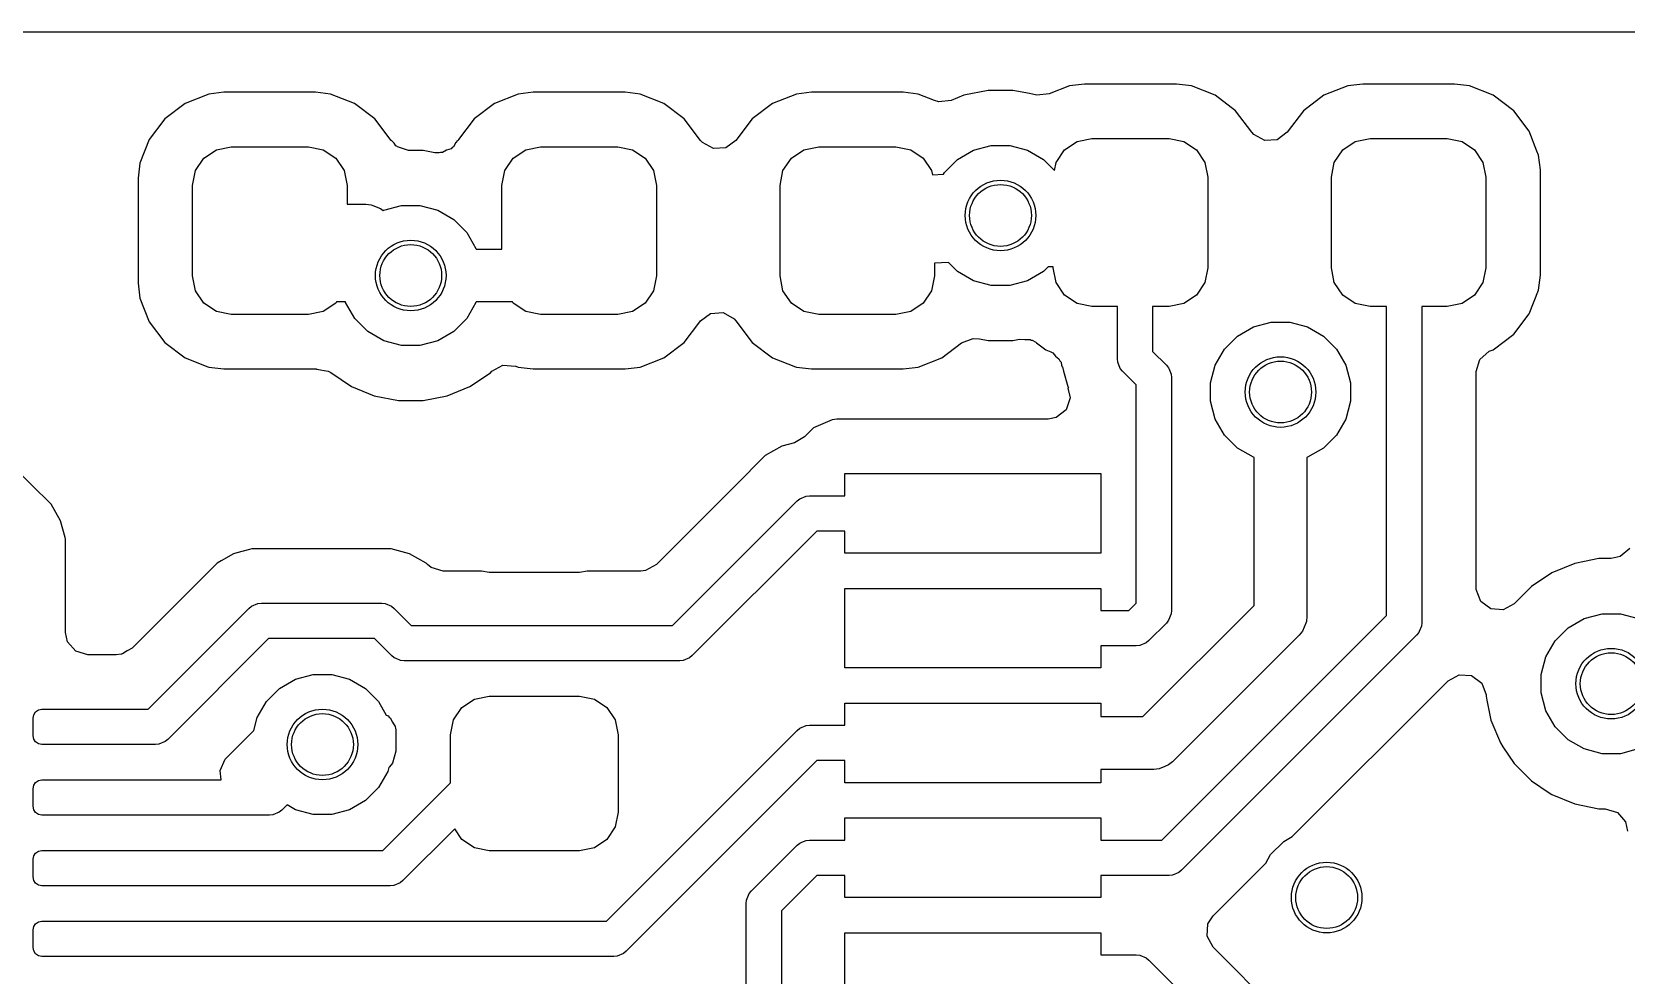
# Model space of a CAD drawing. Extents: x 5.6 to 7.02, y -4.13 to -3.58.
# Drawn here: x 6.2517 to 6.6072, y -3.7886 to -3.5784 of the extents above; entities that cross this region are included whole.
import ezdxf

# ---------------------------------------------------------------- set-up
doc = ezdxf.new("R2010")
doc.units = 0
doc.header["$MEASUREMENT"] = 0
doc.layers.add('BLACK', color=7, linetype='CONTINUOUS')

msp = doc.modelspace()

# ---------------------------------------------------------------- linework, layer by layer
at = {"layer": 'BLACK', "linetype": 'CONTINUOUS'}
for p, q in [((5.98747, -3.57837), (7.01195, -3.57837)), ((6.48648, -3.59002), (6.48314, -3.59042)), ((6.50695, -3.59002), (6.48648, -3.59002)), ((6.48648, -3.59002), (6.48648, -3.59002)), ((6.51029, -3.59042), (6.50695, -3.59002)), ((6.50695, -3.59002), (6.50695, -3.59002)), ((6.54848, -3.59002), (6.54515, -3.59042)), ((6.56896, -3.59002), (6.54848, -3.59002)), ((6.54848, -3.59002), (6.54848, -3.59002)), ((6.57229, -3.59042), (6.56896, -3.59002)), ((6.56896, -3.59002), (6.56896, -3.59002)), ((6.29121, -3.59223), (6.2859, -3.59432)), ((6.29455, -3.59183), (6.29121, -3.59223)), ((6.29121, -3.59223), (6.29121, -3.59223)), ((6.31502, -3.59183), (6.29455, -3.59183)), ((6.29455, -3.59183), (6.29455, -3.59183)), ((6.31836, -3.59223), (6.31502, -3.59183)), ((6.31502, -3.59183), (6.31502, -3.59183)), ((6.32366, -3.59432), (6.31836, -3.59223)), ((6.31836, -3.59223), (6.31836, -3.59223)), ((6.36021, -3.59223), (6.3549, -3.59432)), ((6.36354, -3.59183), (6.36021, -3.59223)), ((6.36021, -3.59223), (6.36021, -3.59223)), ((6.38402, -3.59183), (6.36354, -3.59183)), ((6.36354, -3.59183), (6.36354, -3.59183)), ((6.38735, -3.59223), (6.38402, -3.59183)), ((6.38402, -3.59183), (6.38402, -3.59183)), ((6.39266, -3.59432), (6.38735, -3.59223)), ((6.38735, -3.59223), (6.38735, -3.59223)), ((6.42221, -3.59223), (6.41691, -3.59432)), ((6.42555, -3.59183), (6.42221, -3.59223)), ((6.42221, -3.59223), (6.42221, -3.59223)), ((6.44602, -3.59183), (6.42555, -3.59183)), ((6.42555, -3.59183), (6.42555, -3.59183)), ((6.44936, -3.59223), (6.44602, -3.59183)), ((6.44602, -3.59183), (6.44602, -3.59183)), ((6.45302, -3.59368), (6.44936, -3.59223)), ((6.44936, -3.59223), (6.44936, -3.59223)), ((6.45396, -3.59394), (6.45302, -3.59368)), ((6.45674, -3.59364), (6.45396, -3.59394)), ((6.45958, -3.59247), (6.45674, -3.59364)), ((6.46497, -3.5914), (6.45958, -3.59247)), ((6.45958, -3.59247), (6.45958, -3.59247)), ((6.47046, -3.5914), (6.46497, -3.5914)), ((6.46497, -3.5914), (6.46497, -3.5914)), ((6.47415, -3.59213), (6.47046, -3.5914)), ((6.47046, -3.5914), (6.47046, -3.5914)), ((6.47582, -3.59246), (6.47415, -3.59213)), ((6.4786, -3.59221), (6.47582, -3.59246)), ((6.48314, -3.59042), (6.4786, -3.59221)), ((6.48314, -3.59042), (6.48314, -3.59042)), ((6.51559, -3.59251), (6.51029, -3.59042)), ((6.51029, -3.59042), (6.51029, -3.59042)), ((6.52014, -3.59596), (6.51559, -3.59251)), ((6.51559, -3.59251), (6.51559, -3.59251)), ((6.53984, -3.59251), (6.53529, -3.59596)), ((6.54515, -3.59042), (6.53984, -3.59251)), ((6.53984, -3.59251), (6.53984, -3.59251)), ((6.54515, -3.59042), (6.54515, -3.59042)), ((6.5776, -3.59251), (6.57229, -3.59042)), ((6.57229, -3.59042), (6.57229, -3.59042)), ((6.58215, -3.59596), (6.5776, -3.59251)), ((6.5776, -3.59251), (6.5776, -3.59251)), ((6.2859, -3.59432), (6.28136, -3.59777)), ((6.2859, -3.59432), (6.2859, -3.59432)), ((6.32367, -3.59432), (6.32366, -3.59432)), ((6.32821, -3.59777), (6.32367, -3.59432)), ((6.3549, -3.59432), (6.35035, -3.59777)), ((6.3549, -3.59432), (6.3549, -3.59432)), ((6.39721, -3.59777), (6.39266, -3.59432)), ((6.39266, -3.59432), (6.39266, -3.59432)), ((6.41691, -3.59432), (6.41236, -3.59777)), ((6.41691, -3.59432), (6.41691, -3.59432)), ((6.52376, -3.60074), (6.52014, -3.59596)), ((6.53529, -3.59596), (6.53167, -3.60074)), ((6.5856, -3.60051), (6.58215, -3.59596)), ((6.28136, -3.59777), (6.27791, -3.60232)), ((6.33186, -3.60259), (6.32821, -3.59777)), ((6.35035, -3.59777), (6.3469, -3.60232)), ((6.40083, -3.60255), (6.39721, -3.59777)), ((6.41236, -3.59777), (6.40874, -3.60255)), ((6.52419, -3.60123), (6.52376, -3.60074)), ((6.53167, -3.60074), (6.52942, -3.6024)), ((6.58734, -3.60494), (6.5856, -3.60051)), ((6.5856, -3.60051), (6.5856, -3.60051)), ((6.27791, -3.60232), (6.27581, -3.60763)), ((6.27791, -3.60232), (6.27791, -3.60232)), ((6.29288, -3.60463), (6.29617, -3.60398)), ((6.29617, -3.60398), (6.3134, -3.60398)), ((6.3134, -3.60398), (6.31669, -3.60463)), ((6.33191, -3.60256), (6.33186, -3.60259)), ((6.33251, -3.6032), (6.33191, -3.60256)), ((6.3329, -3.60374), (6.33251, -3.6032)), ((6.33309, -3.60382), (6.3329, -3.60374)), ((6.33326, -3.604), (6.33309, -3.60382)), ((6.3344, -3.60433), (6.33326, -3.604)), ((6.3355, -3.60476), (6.3344, -3.60433)), ((6.34523, -3.60442), (6.34423, -3.60477)), ((6.34545, -3.60413), (6.34523, -3.60442)), ((6.34577, -3.60396), (6.34545, -3.60413)), ((6.3463, -3.60305), (6.34577, -3.60396)), ((6.34666, -3.60257), (6.3463, -3.60305)), ((6.34674, -3.60262), (6.34666, -3.60257)), ((6.3469, -3.60232), (6.34674, -3.60262)), ((6.36187, -3.60463), (6.36517, -3.60398)), ((6.36517, -3.60398), (6.38239, -3.60398)), ((6.38239, -3.60398), (6.38569, -3.60463)), ((6.40125, -3.60304), (6.40083, -3.60255)), ((6.4037, -3.60439), (6.40125, -3.60304)), ((6.40649, -3.60421), (6.4037, -3.60439)), ((6.40874, -3.60255), (6.40649, -3.60421)), ((6.42388, -3.60463), (6.42718, -3.60398)), ((6.42718, -3.60398), (6.4444, -3.60398)), ((6.4444, -3.60398), (6.4477, -3.60463)), ((6.46169, -3.60474), (6.46566, -3.60368)), ((6.46566, -3.60368), (6.46977, -3.60368)), ((6.46977, -3.60368), (6.47374, -3.60474)), ((6.48201, -3.60469), (6.4848, -3.60282)), ((6.4848, -3.60282), (6.4881, -3.60217)), ((6.4881, -3.60217), (6.50532, -3.60217)), ((6.50532, -3.60217), (6.50862, -3.60282)), ((6.50862, -3.60282), (6.51141, -3.60469)), ((6.52663, -3.60258), (6.52419, -3.60123)), ((6.52942, -3.6024), (6.52663, -3.60258)), ((6.54402, -3.60469), (6.54681, -3.60282)), ((6.54681, -3.60282), (6.55011, -3.60217)), ((6.55011, -3.60217), (6.56733, -3.60217)), ((6.56733, -3.60217), (6.57063, -3.60282)), ((6.57063, -3.60282), (6.57342, -3.60469)), ((6.27581, -3.60763), (6.27541, -3.61096)), ((6.27581, -3.60763), (6.27581, -3.60763)), ((6.28821, -3.60929), (6.29008, -3.6065)), ((6.29008, -3.6065), (6.29288, -3.60463)), ((6.31669, -3.60463), (6.31949, -3.6065)), ((6.31949, -3.6065), (6.32135, -3.60929)), ((6.33573, -3.60478), (6.3355, -3.60476)), ((6.33897, -3.60478), (6.33573, -3.60478)), ((6.34162, -3.60531), (6.33897, -3.60478)), ((6.34189, -3.60534), (6.34162, -3.60531)), ((6.34259, -3.60535), (6.34189, -3.60534)), ((6.34284, -3.60526), (6.34259, -3.60535)), ((6.3433, -3.60526), (6.34284, -3.60526)), ((6.34423, -3.60477), (6.3433, -3.60526)), ((6.35721, -3.60929), (6.35908, -3.6065)), ((6.35908, -3.6065), (6.36187, -3.60463)), ((6.38569, -3.60463), (6.38848, -3.6065)), ((6.38848, -3.6065), (6.39035, -3.60929)), ((6.41922, -3.60929), (6.42109, -3.6065)), ((6.42109, -3.6065), (6.42388, -3.60463)), ((6.4477, -3.60463), (6.45049, -3.6065)), ((6.45049, -3.6065), (6.45236, -3.60929)), ((6.45522, -3.6097), (6.45813, -3.6068)), ((6.45813, -3.6068), (6.46169, -3.60474)), ((6.47374, -3.60474), (6.4773, -3.6068)), ((6.4773, -3.6068), (6.47979, -3.60928)), ((6.47979, -3.60928), (6.48014, -3.60748)), ((6.48014, -3.60748), (6.48201, -3.60469)), ((6.51141, -3.60469), (6.51328, -3.60748)), ((6.51328, -3.60748), (6.51394, -3.61078)), ((6.5415, -3.61078), (6.54215, -3.60748)), ((6.54215, -3.60748), (6.54402, -3.60469)), ((6.57342, -3.60469), (6.57529, -3.60748)), ((6.57529, -3.60748), (6.57594, -3.61078)), ((6.58769, -3.60582), (6.58734, -3.60494)), ((6.58809, -3.60915), (6.58769, -3.60582)), ((6.27541, -3.61096), (6.27541, -3.63439)), ((6.28756, -3.61259), (6.28821, -3.60929)), ((6.32135, -3.60929), (6.32201, -3.61259)), ((6.35656, -3.61259), (6.35721, -3.60929)), ((6.39035, -3.60929), (6.391, -3.61259)), ((6.41856, -3.61259), (6.41922, -3.60929)), ((6.45236, -3.60929), (6.45254, -3.61023)), ((6.45254, -3.61023), (6.45499, -3.6101)), ((6.45499, -3.6101), (6.45522, -3.6097)), ((6.51394, -3.61078), (6.51394, -3.63095)), ((6.5415, -3.63095), (6.5415, -3.61078)), ((6.57594, -3.61078), (6.57594, -3.63095)), ((6.58809, -3.63258), (6.58809, -3.60915)), ((6.28756, -3.63277), (6.28756, -3.61259)), ((6.32201, -3.61259), (6.32201, -3.61677)), ((6.35656, -3.62677), (6.35656, -3.61259)), ((6.391, -3.61259), (6.391, -3.63277)), ((6.41856, -3.63277), (6.41856, -3.61259)), ((6.32201, -3.61677), (6.32622, -3.61677)), ((6.32622, -3.61677), (6.32737, -3.61689)), ((6.32737, -3.61689), (6.3278, -3.61706)), ((6.3278, -3.61706), (6.3295, -3.61777)), ((6.3295, -3.61777), (6.33005, -3.61821)), ((6.33005, -3.61821), (6.33019, -3.61813)), ((6.33019, -3.61813), (6.33416, -3.61706)), ((6.33416, -3.61706), (6.33828, -3.61706)), ((6.33828, -3.61706), (6.34225, -3.61813)), ((6.34225, -3.61813), (6.34581, -3.62018)), ((6.34581, -3.62018), (6.34871, -3.62309)), ((6.34871, -3.62309), (6.35077, -3.62665)), ((6.35077, -3.62665), (6.3508, -3.62677)), ((6.3508, -3.62677), (6.35656, -3.62677)), ((6.28821, -3.63606), (6.28756, -3.63277)), ((6.391, -3.63277), (6.39035, -3.63606)), ((6.41922, -3.63606), (6.41856, -3.63277)), ((6.45301, -3.63277), (6.45236, -3.63606)), ((6.4561, -3.62976), (6.45301, -3.62992)), ((6.45301, -3.62992), (6.45301, -3.63277)), ((6.45813, -3.63178), (6.4561, -3.62976)), ((6.46169, -3.63384), (6.45813, -3.63178)), ((6.4773, -3.63178), (6.47374, -3.63384)), ((6.47838, -3.63071), (6.4773, -3.63178)), ((6.47949, -3.63071), (6.47838, -3.63071)), ((6.47949, -3.63095), (6.47949, -3.63071)), ((6.48014, -3.63425), (6.47949, -3.63095)), ((6.51394, -3.63095), (6.51328, -3.63425)), ((6.54215, -3.63425), (6.5415, -3.63095)), ((6.57594, -3.63095), (6.57529, -3.63425)), ((6.58769, -3.63592), (6.58809, -3.63258)), ((6.27541, -3.63439), (6.27581, -3.63773)), ((6.29008, -3.63886), (6.28821, -3.63606)), ((6.39035, -3.63606), (6.38848, -3.63886)), ((6.42109, -3.63886), (6.41922, -3.63606)), ((6.45236, -3.63606), (6.45049, -3.63886)), ((6.46566, -3.6349), (6.46169, -3.63384)), ((6.46977, -3.6349), (6.46566, -3.6349)), ((6.47374, -3.63384), (6.46977, -3.6349)), ((6.48201, -3.63704), (6.48014, -3.63425)), ((6.51328, -3.63425), (6.51141, -3.63704)), ((6.54402, -3.63704), (6.54215, -3.63425)), ((6.57529, -3.63425), (6.57342, -3.63704)), ((6.5856, -3.64122), (6.58769, -3.63592)), ((6.27581, -3.63773), (6.27581, -3.63773)), ((6.27581, -3.63773), (6.27791, -3.64304)), ((6.29288, -3.64072), (6.29008, -3.63886)), ((6.31949, -3.63886), (6.31669, -3.64072)), ((6.31967, -3.63858), (6.31949, -3.63886)), ((6.32164, -3.63858), (6.31967, -3.63858)), ((6.32167, -3.6387), (6.32164, -3.63858)), ((6.32373, -3.64226), (6.32167, -3.6387)), ((6.35077, -3.6387), (6.34871, -3.64226)), ((6.3508, -3.63858), (6.35077, -3.6387)), ((6.3589, -3.63858), (6.3508, -3.63858)), ((6.35908, -3.63886), (6.3589, -3.63858)), ((6.36187, -3.64072), (6.35908, -3.63886)), ((6.38848, -3.63886), (6.38569, -3.64072)), ((6.42388, -3.64072), (6.42109, -3.63886)), ((6.45049, -3.63886), (6.4477, -3.64072)), ((6.4848, -3.63891), (6.48201, -3.63704)), ((6.4881, -3.63957), (6.4848, -3.63891)), ((6.49378, -3.63957), (6.4881, -3.63957)), ((6.49378, -3.65124), (6.49378, -3.63957)), ((6.50532, -3.63957), (6.50165, -3.63957)), ((6.50165, -3.63957), (6.50165, -3.64961)), ((6.50862, -3.63891), (6.50532, -3.63957)), ((6.51141, -3.63704), (6.50862, -3.63891)), ((6.54681, -3.63891), (6.54402, -3.63704)), ((6.55011, -3.63957), (6.54681, -3.63891)), ((6.55378, -3.63957), (6.55011, -3.63957)), ((6.55378, -3.65124), (6.55378, -3.63957)), ((6.56733, -3.63957), (6.56165, -3.63957)), ((6.56165, -3.63957), (6.56165, -3.65124)), ((6.57063, -3.63891), (6.56733, -3.63957)), ((6.57342, -3.63704), (6.57063, -3.63891)), ((6.27791, -3.64304), (6.27791, -3.64304)), ((6.27791, -3.64304), (6.28136, -3.64758)), ((6.29617, -3.64138), (6.29288, -3.64072)), ((6.3134, -3.64138), (6.29617, -3.64138)), ((6.31669, -3.64072), (6.3134, -3.64138)), ((6.32663, -3.64517), (6.32373, -3.64226)), ((6.34871, -3.64226), (6.34581, -3.64517)), ((6.36517, -3.64138), (6.36187, -3.64072)), ((6.38239, -3.64138), (6.36517, -3.64138)), ((6.38569, -3.64072), (6.38239, -3.64138)), ((6.39721, -3.64758), (6.40066, -3.64304)), ((6.40066, -3.64304), (6.40083, -3.6428)), ((6.40066, -3.64304), (6.40066, -3.64304)), ((6.40083, -3.6428), (6.40308, -3.64114)), ((6.40308, -3.64114), (6.40587, -3.64096)), ((6.40587, -3.64096), (6.40831, -3.64232)), ((6.40831, -3.64232), (6.40874, -3.6428)), ((6.40874, -3.6428), (6.41236, -3.64758)), ((6.42718, -3.64138), (6.42388, -3.64072)), ((6.4444, -3.64138), (6.42718, -3.64138)), ((6.4477, -3.64072), (6.4444, -3.64138)), ((6.52413, -3.64411), (6.5281, -3.64305)), ((6.5281, -3.64305), (6.53221, -3.64305)), ((6.53221, -3.64305), (6.53618, -3.64411)), ((6.58215, -3.64577), (6.5856, -3.64122)), ((6.33019, -3.64723), (6.32663, -3.64517)), ((6.34581, -3.64517), (6.34225, -3.64723)), ((6.45905, -3.64771), (6.46166, -3.64672)), ((6.46166, -3.64672), (6.46301, -3.6468)), ((6.46301, -3.6468), (6.46497, -3.64718)), ((6.47046, -3.64718), (6.47199, -3.64688)), ((6.47199, -3.64688), (6.47314, -3.64698)), ((6.47314, -3.64698), (6.4743, -3.64697)), ((6.4743, -3.64697), (6.47459, -3.64711)), ((6.47459, -3.64711), (6.47477, -3.64713)), ((6.47477, -3.64713), (6.47559, -3.64755)), ((6.51766, -3.64907), (6.52057, -3.64617)), ((6.52057, -3.64617), (6.52413, -3.64411)), ((6.53618, -3.64411), (6.53974, -3.64617)), ((6.53974, -3.64617), (6.54265, -3.64907)), ((6.5776, -3.64922), (6.58215, -3.64577)), ((6.28136, -3.64758), (6.2859, -3.65103)), ((6.33416, -3.64829), (6.33019, -3.64723)), ((6.33828, -3.64829), (6.33416, -3.64829)), ((6.34225, -3.64723), (6.33828, -3.64829)), ((6.39266, -3.65103), (6.39721, -3.64758)), ((6.41236, -3.64758), (6.41691, -3.65103)), ((6.45467, -3.65103), (6.45905, -3.64771)), ((6.46497, -3.64718), (6.46497, -3.64718)), ((6.46497, -3.64718), (6.47046, -3.64718)), ((6.47046, -3.64718), (6.47046, -3.64718)), ((6.47046, -3.64718), (6.47046, -3.64718)), ((6.47046, -3.64718), (6.47046, -3.64718)), ((6.47559, -3.64755), (6.47578, -3.64766)), ((6.47578, -3.64766), (6.47783, -3.64922)), ((6.47783, -3.64922), (6.47898, -3.64967)), ((6.47898, -3.64967), (6.47937, -3.64992)), ((6.47937, -3.64992), (6.48, -3.65063)), ((6.48, -3.65063), (6.48076, -3.65122)), ((6.50165, -3.64961), (6.50471, -3.65267)), ((6.51561, -3.65263), (6.51766, -3.64907)), ((6.54265, -3.64907), (6.54471, -3.65263)), ((6.57459, -3.65141), (6.5767, -3.64958)), ((6.5767, -3.64958), (6.57694, -3.64948)), ((6.57694, -3.64948), (6.5776, -3.64922)), ((6.2859, -3.65103), (6.2859, -3.65103)), ((6.2859, -3.65103), (6.29101, -3.65304)), ((6.29101, -3.65304), (6.29121, -3.65312)), ((6.29121, -3.65312), (6.29455, -3.65352)), ((6.29455, -3.65352), (6.29455, -3.65352)), ((6.29455, -3.65352), (6.31502, -3.65352)), ((6.31502, -3.65352), (6.31502, -3.65352)), ((6.31502, -3.65352), (6.31506, -3.65352)), ((6.31506, -3.65352), (6.31507, -3.65352)), ((6.31507, -3.65352), (6.31517, -3.65351)), ((6.31517, -3.65351), (6.31517, -3.65354)), ((6.31517, -3.65354), (6.31781, -3.65398)), ((6.31781, -3.65398), (6.3184, -3.65432)), ((6.354, -3.65434), (6.35433, -3.65401)), ((6.35433, -3.65401), (6.35678, -3.65267)), ((6.35678, -3.65267), (6.35957, -3.65287)), ((6.35957, -3.65287), (6.35965, -3.65291)), ((6.35965, -3.65291), (6.36021, -3.65312)), ((6.36021, -3.65312), (6.36354, -3.65352)), ((6.36354, -3.65352), (6.36354, -3.65352)), ((6.36354, -3.65352), (6.38402, -3.65352)), ((6.38402, -3.65352), (6.38735, -3.65312)), ((6.38402, -3.65352), (6.38402, -3.65352)), ((6.38735, -3.65312), (6.39266, -3.65103)), ((6.41691, -3.65103), (6.41691, -3.65103)), ((6.41691, -3.65103), (6.42201, -3.65304)), ((6.42201, -3.65304), (6.42221, -3.65312)), ((6.42221, -3.65312), (6.42555, -3.65352)), ((6.42555, -3.65352), (6.42555, -3.65352)), ((6.42555, -3.65352), (6.44602, -3.65352)), ((6.44602, -3.65352), (6.44936, -3.65312)), ((6.44602, -3.65352), (6.44602, -3.65352)), ((6.44936, -3.65312), (6.45467, -3.65103)), ((6.48076, -3.65122), (6.48095, -3.6517)), ((6.48095, -3.6517), (6.48122, -3.65201)), ((6.48122, -3.65201), (6.48132, -3.65263)), ((6.48132, -3.65263), (6.48149, -3.65306)), ((6.48149, -3.65306), (6.48155, -3.65304)), ((6.48155, -3.65304), (6.48163, -3.65336)), ((6.48163, -3.65336), (6.48163, -3.65336)), ((6.48163, -3.65336), (6.4818, -3.65398)), ((6.4818, -3.65398), (6.48273, -3.65745)), ((6.49386, -3.65201), (6.49378, -3.65124)), ((6.49444, -3.65343), (6.49386, -3.65201)), ((6.49493, -3.65402), (6.49444, -3.65343)), ((6.49799, -3.65708), (6.49493, -3.65402)), ((6.50471, -3.65267), (6.5052, -3.65327)), ((6.5052, -3.65327), (6.50532, -3.65354)), ((6.50532, -3.65354), (6.50579, -3.65468)), ((6.51454, -3.65661), (6.51561, -3.65263)), ((6.54471, -3.65263), (6.54577, -3.65661)), ((6.55378, -3.70845), (6.55378, -3.65124)), ((6.56165, -3.65124), (6.56165, -3.71008)), ((6.5738, -3.65409), (6.57459, -3.65141)), ((6.5738, -3.70235), (6.5738, -3.65409)), ((6.3184, -3.65432), (6.32301, -3.6574)), ((6.32301, -3.6574), (6.32301, -3.6574)), ((6.32301, -3.6574), (6.32808, -3.6595)), ((6.34436, -3.6595), (6.34943, -3.6574)), ((6.34943, -3.6574), (6.354, -3.65434)), ((6.48273, -3.65745), (6.48285, -3.65775)), ((6.48285, -3.65775), (6.48275, -3.65779)), ((6.48275, -3.65779), (6.48328, -3.65998)), ((6.49799, -3.70573), (6.49799, -3.65708)), ((6.50579, -3.65468), (6.50587, -3.65545)), ((6.50587, -3.65545), (6.50587, -3.70736)), ((6.51454, -3.66072), (6.51454, -3.65661)), ((6.54577, -3.65661), (6.54577, -3.66072)), ((6.25302, -3.68067), (6.2317, -3.65935)), ((6.32808, -3.6595), (6.32808, -3.6595)), ((6.32808, -3.6595), (6.32808, -3.6595)), ((6.32808, -3.6595), (6.33347, -3.66057)), ((6.33347, -3.66057), (6.33347, -3.66057)), ((6.33347, -3.66057), (6.33897, -3.66057)), ((6.33897, -3.66057), (6.34436, -3.6595)), ((6.33897, -3.66057), (6.33897, -3.66057)), ((6.48328, -3.65998), (6.48237, -3.66262)), ((6.51561, -3.66469), (6.51454, -3.66072)), ((6.54577, -3.66072), (6.54471, -3.66469)), ((6.4302, -3.66482), (6.42605, -3.66666)), ((6.43122, -3.6647), (6.4302, -3.66482)), ((6.4302, -3.66482), (6.4302, -3.66482)), ((6.47833, -3.6647), (6.43122, -3.6647)), ((6.48017, -3.66435), (6.47833, -3.6647)), ((6.48237, -3.66262), (6.48017, -3.66435)), ((6.51766, -3.66825), (6.51561, -3.66469)), ((6.54471, -3.66469), (6.54265, -3.66825)), ((6.42605, -3.66666), (6.42403, -3.66867)), ((6.52057, -3.67116), (6.51766, -3.66825)), ((6.54265, -3.66825), (6.53974, -3.67116)), ((6.41895, -3.67072), (6.41528, -3.67284)), ((6.42181, -3.66996), (6.41895, -3.67072)), ((6.42403, -3.66867), (6.42181, -3.66996)), ((6.52413, -3.67321), (6.52057, -3.67116)), ((6.53974, -3.67116), (6.53618, -3.67321)), ((6.41528, -3.67284), (6.40854, -3.67958)), ((6.41528, -3.67284), (6.41528, -3.67284)), ((6.52425, -3.67324), (6.52413, -3.67321)), ((6.52425, -3.70622), (6.52425, -3.67324)), ((6.53618, -3.67321), (6.53606, -3.67324)), ((6.53606, -3.67324), (6.53606, -3.70866)), ((6.43303, -3.68177), (6.43303, -3.67685)), ((6.43303, -3.67685), (6.49012, -3.67685)), ((6.49012, -3.67685), (6.49012, -3.69457)), ((6.25467, -3.68232), (6.25302, -3.68067)), ((6.25602, -3.68367), (6.25467, -3.68232)), ((6.40854, -3.67958), (6.39101, -3.69711)), ((6.42237, -3.68292), (6.42297, -3.68244)), ((6.42297, -3.68244), (6.42439, -3.68185)), ((6.42439, -3.68185), (6.42516, -3.68177)), ((6.42516, -3.68177), (6.43303, -3.68177)), ((6.25814, -3.68734), (6.25602, -3.68367)), ((6.25602, -3.68367), (6.25602, -3.68367)), ((6.25602, -3.68367), (6.25602, -3.68367)), ((6.39459, -3.71071), (6.42237, -3.68292)), ((6.25915, -3.69112), (6.25814, -3.68734)), ((6.42679, -3.68965), (6.399, -3.71743)), ((6.43303, -3.68965), (6.42679, -3.68965)), ((6.43303, -3.69457), (6.43303, -3.68965)), ((6.25923, -3.69143), (6.25915, -3.69112)), ((6.25923, -3.71226), (6.25923, -3.69143)), ((6.29304, -3.69682), (6.27408, -3.71577)), ((6.29395, -3.69629), (6.29304, -3.69682)), ((6.29304, -3.69682), (6.29304, -3.69682)), ((6.29304, -3.69682), (6.29304, -3.69682)), ((6.29671, -3.6947), (6.29395, -3.69629)), ((6.29747, -3.69449), (6.29671, -3.6947)), ((6.30028, -3.69374), (6.29747, -3.69449)), ((6.29747, -3.69449), (6.29747, -3.69449)), ((6.3008, -3.6936), (6.30028, -3.69374)), ((6.33188, -3.6936), (6.3008, -3.6936)), ((6.33597, -3.6947), (6.33188, -3.6936)), ((6.33964, -3.69682), (6.33597, -3.6947)), ((6.33993, -3.69711), (6.33964, -3.69682)), ((6.33964, -3.69682), (6.33964, -3.69682)), ((6.49012, -3.69457), (6.43303, -3.69457)), ((6.59576, -3.69686), (6.59068, -3.69896)), ((6.59795, -3.69643), (6.59576, -3.69686)), ((6.59576, -3.69686), (6.59576, -3.69686)), ((6.59576, -3.69686), (6.59576, -3.69686)), ((6.60115, -3.69579), (6.59795, -3.69643)), ((6.60386, -3.69579), (6.60115, -3.69579)), ((6.60592, -3.69534), (6.60386, -3.69579)), ((6.60803, -3.69351), (6.60592, -3.69534)), ((6.34076, -3.69778), (6.33993, -3.69711)), ((6.34344, -3.69856), (6.34076, -3.69778)), ((6.35201, -3.69856), (6.34344, -3.69856)), ((6.35369, -3.6989), (6.35201, -3.69856)), ((6.37387, -3.6989), (6.35369, -3.6989)), ((6.37555, -3.69856), (6.37387, -3.6989)), ((6.3875, -3.69856), (6.37555, -3.69856)), ((6.38856, -3.69845), (6.3875, -3.69856)), ((6.39101, -3.69711), (6.38856, -3.69845)), ((6.59068, -3.69896), (6.58611, -3.70202)), ((6.59068, -3.69896), (6.59068, -3.69896)), ((6.43303, -3.72016), (6.43303, -3.70244)), ((6.43303, -3.70244), (6.49012, -3.70244)), ((6.49012, -3.70244), (6.49012, -3.70736)), ((6.57381, -3.70271), (6.5738, -3.70235)), ((6.57479, -3.70533), (6.57381, -3.70271)), ((6.58611, -3.70202), (6.58227, -3.70586)), ((6.58611, -3.70202), (6.58611, -3.70202)), ((6.27766, -3.72937), (6.30013, -3.7069)), ((6.30013, -3.7069), (6.30073, -3.70641)), ((6.30073, -3.70641), (6.30215, -3.70582)), ((6.30215, -3.70582), (6.30291, -3.70575)), ((6.30291, -3.70575), (6.32976, -3.70575)), ((6.32976, -3.70575), (6.33053, -3.70582)), ((6.33053, -3.70582), (6.33195, -3.70641)), ((6.33195, -3.70641), (6.33255, -3.7069)), ((6.33255, -3.7069), (6.33635, -3.71071)), ((6.49012, -3.70736), (6.49636, -3.70736)), ((6.49636, -3.70736), (6.49799, -3.70573)), ((6.49948, -3.73098), (6.52425, -3.70622)), ((6.50587, -3.70736), (6.50579, -3.70813)), ((6.57703, -3.707), (6.57479, -3.70533)), ((6.57981, -3.7072), (6.57703, -3.707)), ((6.58227, -3.70586), (6.57981, -3.7072)), ((6.33635, -3.71071), (6.39459, -3.71071)), ((6.50471, -3.71015), (6.50078, -3.71408)), ((6.50368, -3.75854), (6.55378, -3.70845)), ((6.5052, -3.70955), (6.50471, -3.71015)), ((6.50579, -3.70813), (6.5052, -3.70955)), ((6.53581, -3.71015), (6.53507, -3.71194)), ((6.53595, -3.70981), (6.53581, -3.71015)), ((6.53606, -3.70866), (6.53595, -3.70981)), ((6.56158, -3.71085), (6.56107, -3.71207)), ((6.56165, -3.71008), (6.56158, -3.71085)), ((6.59431, -3.71119), (6.59787, -3.70913)), ((6.59787, -3.70913), (6.60184, -3.70807)), ((6.60184, -3.70807), (6.60595, -3.70807)), ((6.60595, -3.70807), (6.60992, -3.70913)), ((6.25968, -3.71432), (6.25923, -3.71226)), ((6.26151, -3.71644), (6.25968, -3.71432)), ((6.30454, -3.71362), (6.28208, -3.73609)), ((6.32813, -3.71362), (6.30454, -3.71362)), ((6.33194, -3.71743), (6.32813, -3.71362)), ((6.50018, -3.71457), (6.49876, -3.71516)), ((6.50078, -3.71408), (6.50018, -3.71457)), ((6.53433, -3.71284), (6.5061, -3.74107)), ((6.5605, -3.71286), (6.5081, -3.76526)), ((6.53507, -3.71194), (6.53433, -3.71284)), ((6.56099, -3.71227), (6.5605, -3.71286)), ((6.56107, -3.71207), (6.56099, -3.71227)), ((6.58935, -3.71766), (6.5914, -3.7141)), ((6.5914, -3.7141), (6.59431, -3.71119)), ((6.26419, -3.71722), (6.26151, -3.71644)), ((6.27057, -3.71722), (6.26419, -3.71722)), ((6.27163, -3.71711), (6.27057, -3.71722)), ((6.27172, -3.71706), (6.27163, -3.71711)), ((6.27197, -3.71702), (6.27172, -3.71706)), ((6.27301, -3.71636), (6.27197, -3.71702)), ((6.27408, -3.71577), (6.27301, -3.71636)), ((6.33254, -3.71792), (6.33194, -3.71743)), ((6.33295, -3.71809), (6.33254, -3.71792)), ((6.33396, -3.71851), (6.33295, -3.71809)), ((6.39841, -3.71792), (6.39699, -3.71851)), ((6.399, -3.71743), (6.39841, -3.71792)), ((6.49799, -3.71524), (6.49012, -3.71524)), ((6.49012, -3.71524), (6.49012, -3.72016)), ((6.49876, -3.71516), (6.49799, -3.71524)), ((6.58828, -3.72163), (6.58935, -3.71766)), ((6.31051, -3.72269), (6.31448, -3.72163)), ((6.31448, -3.72163), (6.31859, -3.72163)), ((6.31859, -3.72163), (6.32256, -3.72269)), ((6.33472, -3.71858), (6.33396, -3.71851)), ((6.39622, -3.71858), (6.33472, -3.71858)), ((6.39699, -3.71851), (6.39622, -3.71858)), ((6.49012, -3.72016), (6.43303, -3.72016)), ((6.56753, -3.72301), (6.56999, -3.72167)), ((6.56999, -3.72167), (6.57277, -3.72187)), ((6.58828, -3.72574), (6.58828, -3.72163)), ((6.30404, -3.72766), (6.30695, -3.72475)), ((6.30695, -3.72475), (6.31051, -3.72269)), ((6.32256, -3.72269), (6.32612, -3.72475)), ((6.32612, -3.72475), (6.32903, -3.72766)), ((6.53277, -3.75777), (6.56753, -3.72301)), ((6.57277, -3.72187), (6.57501, -3.72354)), ((6.57501, -3.72354), (6.57599, -3.72616)), ((6.30199, -3.73122), (6.30404, -3.72766)), ((6.32903, -3.72766), (6.33077, -3.73066)), ((6.3476, -3.72898), (6.3504, -3.72711)), ((6.3504, -3.72711), (6.35369, -3.72646)), ((6.35369, -3.72646), (6.37387, -3.72646)), ((6.37387, -3.72646), (6.37716, -3.72711)), ((6.37716, -3.72711), (6.37996, -3.72898)), ((6.43303, -3.73295), (6.43303, -3.72803)), ((6.43303, -3.72803), (6.49012, -3.72803)), ((6.49012, -3.72803), (6.49012, -3.73098)), ((6.57599, -3.72616), (6.576, -3.72638)), ((6.576, -3.72638), (6.576, -3.72643)), ((6.576, -3.72643), (6.57619, -3.72738)), ((6.57619, -3.72738), (6.57707, -3.73182)), ((6.58935, -3.72971), (6.58828, -3.72574)), ((6.25201, -3.73134), (6.25216, -3.73059)), ((6.25201, -3.73528), (6.25201, -3.73134)), ((6.25216, -3.73059), (6.25258, -3.72995)), ((6.25258, -3.72995), (6.25322, -3.72952)), ((6.25322, -3.72952), (6.25398, -3.72937)), ((6.25398, -3.72937), (6.27169, -3.72937)), ((6.27169, -3.72937), (6.27766, -3.72937)), ((6.3012, -3.73414), (6.30199, -3.73122)), ((6.33077, -3.73066), (6.33122, -3.73087)), ((6.33122, -3.73087), (6.33138, -3.73113)), ((6.33138, -3.73113), (6.33164, -3.73128)), ((6.33164, -3.73128), (6.33213, -3.73229)), ((6.33213, -3.73229), (6.33273, -3.73322)), ((6.34508, -3.73507), (6.34573, -3.73177)), ((6.34573, -3.73177), (6.3476, -3.72898)), ((6.37996, -3.72898), (6.38182, -3.73177)), ((6.38182, -3.73177), (6.38248, -3.73507)), ((6.49012, -3.73098), (6.49948, -3.73098)), ((6.57707, -3.73182), (6.57707, -3.73182)), ((6.57707, -3.73182), (6.57707, -3.73182)), ((6.57707, -3.73182), (6.57918, -3.7369)), ((6.5914, -3.73327), (6.58935, -3.72971)), ((6.25216, -3.73603), (6.25201, -3.73528)), ((6.29509, -3.74025), (6.29939, -3.73595)), ((6.29939, -3.73595), (6.3012, -3.73414)), ((6.33273, -3.73322), (6.33279, -3.73365)), ((6.33279, -3.73365), (6.33286, -3.7338)), ((6.33286, -3.7338), (6.33293, -3.73462)), ((6.33293, -3.73462), (6.33293, -3.73872)), ((6.34508, -3.74581), (6.34508, -3.73507)), ((6.37987, -3.77661), (6.42237, -3.73411)), ((6.38248, -3.73507), (6.38248, -3.75229)), ((6.42237, -3.73411), (6.42297, -3.73362)), ((6.42297, -3.73362), (6.42439, -3.73303)), ((6.42439, -3.73303), (6.42516, -3.73295)), ((6.42516, -3.73295), (6.43303, -3.73295)), ((6.59431, -3.73618), (6.5914, -3.73327)), ((6.25258, -3.73667), (6.25216, -3.73603)), ((6.25322, -3.73709), (6.25258, -3.73667)), ((6.25398, -3.73724), (6.25322, -3.73709)), ((6.26283, -3.73724), (6.25398, -3.73724)), ((6.27929, -3.73724), (6.26283, -3.73724)), ((6.28006, -3.73717), (6.27929, -3.73724)), ((6.28148, -3.73658), (6.28006, -3.73717)), ((6.28208, -3.73609), (6.28148, -3.73658)), ((6.33293, -3.73872), (6.33215, -3.74141)), ((6.57918, -3.7369), (6.57918, -3.7369)), ((6.57918, -3.7369), (6.57976, -3.73777)), ((6.57976, -3.73777), (6.58223, -3.74146)), ((6.59787, -3.73823), (6.59431, -3.73618)), ((6.60184, -3.7393), (6.59787, -3.73823)), ((6.60595, -3.7393), (6.60184, -3.7393)), ((6.60992, -3.73823), (6.60595, -3.7393)), ((6.29369, -3.74305), (6.29485, -3.74051)), ((6.29398, -3.74512), (6.29369, -3.74305)), ((6.29485, -3.74051), (6.29509, -3.74025)), ((6.33132, -3.74239), (6.33108, -3.74327)), ((6.33148, -3.74223), (6.33132, -3.74239)), ((6.33215, -3.74141), (6.33148, -3.74223)), ((6.42679, -3.74083), (6.38428, -3.78334)), ((6.43303, -3.74083), (6.42679, -3.74083)), ((6.43303, -3.74575), (6.43303, -3.74083)), ((6.50193, -3.7428), (6.49012, -3.7428)), ((6.49012, -3.7428), (6.49012, -3.74575)), ((6.50308, -3.74268), (6.50193, -3.7428)), ((6.50436, -3.74215), (6.50308, -3.74268)), ((6.50521, -3.7418), (6.50436, -3.74215)), ((6.5061, -3.74107), (6.50521, -3.7418)), ((6.58223, -3.74146), (6.58611, -3.74535)), ((6.25201, -3.74709), (6.25216, -3.74633)), ((6.25216, -3.74633), (6.25258, -3.74569)), ((6.25258, -3.74569), (6.25322, -3.74527)), ((6.25322, -3.74527), (6.25398, -3.74512)), ((6.25398, -3.74512), (6.27169, -3.74512)), ((6.27169, -3.74512), (6.29398, -3.74512)), ((6.33108, -3.74327), (6.32903, -3.74683)), ((6.33002, -3.76087), (6.34508, -3.74581)), ((6.49012, -3.74575), (6.43303, -3.74575)), ((6.58611, -3.74535), (6.59008, -3.748)), ((6.25201, -3.75102), (6.25201, -3.74709)), ((6.32612, -3.74974), (6.32256, -3.75179)), ((6.32903, -3.74683), (6.32612, -3.74974)), ((6.59008, -3.748), (6.59068, -3.7484)), ((6.59068, -3.7484), (6.59068, -3.7484)), ((6.59068, -3.7484), (6.59576, -3.7505)), ((6.25216, -3.75178), (6.25201, -3.75102)), ((6.25258, -3.75242), (6.25216, -3.75178)), ((6.25322, -3.75284), (6.25258, -3.75242)), ((6.25398, -3.75299), (6.25322, -3.75284)), ((6.26283, -3.75299), (6.25398, -3.75299)), ((6.30472, -3.75299), (6.26283, -3.75299)), ((6.30549, -3.75292), (6.30472, -3.75299)), ((6.30691, -3.75233), (6.30549, -3.75292)), ((6.30751, -3.75184), (6.30691, -3.75233)), ((6.30864, -3.75071), (6.30751, -3.75184)), ((6.31051, -3.75179), (6.30864, -3.75071)), ((6.31448, -3.75286), (6.31051, -3.75179)), ((6.31859, -3.75286), (6.31448, -3.75286)), ((6.32256, -3.75179), (6.31859, -3.75286)), ((6.38248, -3.75229), (6.38182, -3.75559)), ((6.43303, -3.75854), (6.43303, -3.75362)), ((6.43303, -3.75362), (6.49012, -3.75362)), ((6.49012, -3.75362), (6.49012, -3.75854)), ((6.59576, -3.7505), (6.59576, -3.7505)), ((6.59576, -3.7505), (6.59576, -3.7505)), ((6.59576, -3.7505), (6.60115, -3.75158)), ((6.60115, -3.75158), (6.60115, -3.75158)), ((6.60115, -3.75158), (6.60258, -3.75158)), ((6.60258, -3.75158), (6.60526, -3.75236)), ((6.60526, -3.75236), (6.60709, -3.75448)), ((6.34602, -3.75601), (6.33444, -3.76759)), ((6.3476, -3.75838), (6.34602, -3.75601)), ((6.38182, -3.75559), (6.37996, -3.75838)), ((6.60709, -3.75448), (6.60754, -3.75654)), ((6.25322, -3.76102), (6.25398, -3.76087)), ((6.25398, -3.76087), (6.27169, -3.76087)), ((6.27169, -3.76087), (6.2776, -3.76087)), ((6.2776, -3.76087), (6.33002, -3.76087)), ((6.3504, -3.76025), (6.3476, -3.75838)), ((6.35369, -3.76091), (6.3504, -3.76025)), ((6.37716, -3.76025), (6.37387, -3.76091)), ((6.37996, -3.75838), (6.37716, -3.76025)), ((6.41218, -3.76989), (6.42237, -3.7597)), ((6.42237, -3.7597), (6.42297, -3.75921)), ((6.42297, -3.75921), (6.42339, -3.75903)), ((6.42339, -3.75903), (6.42439, -3.75862)), ((6.42439, -3.75862), (6.42516, -3.75854)), ((6.42516, -3.75854), (6.43303, -3.75854)), ((6.49012, -3.75854), (6.50368, -3.75854)), ((6.52795, -3.76178), (6.53086, -3.75887)), ((6.53086, -3.75887), (6.53277, -3.75777)), ((6.25201, -3.76283), (6.25216, -3.76208)), ((6.25201, -3.76677), (6.25201, -3.76283)), ((6.25216, -3.76208), (6.25258, -3.76144)), ((6.25258, -3.76144), (6.25322, -3.76102)), ((6.37387, -3.76091), (6.35369, -3.76091)), ((6.51511, -3.77543), (6.52685, -3.76369)), ((6.52685, -3.76369), (6.52795, -3.76178)), ((6.25216, -3.76752), (6.25201, -3.76677)), ((6.25258, -3.76816), (6.25216, -3.76752)), ((6.33444, -3.76759), (6.33384, -3.76808)), ((6.42679, -3.76642), (6.4189, -3.77431)), ((6.43303, -3.76642), (6.42679, -3.76642)), ((6.43303, -3.77134), (6.43303, -3.76642)), ((6.50531, -3.76642), (6.49012, -3.76642)), ((6.49012, -3.76642), (6.49012, -3.77134)), ((6.50608, -3.76634), (6.50531, -3.76642)), ((6.5075, -3.76575), (6.50608, -3.76634)), ((6.5081, -3.76526), (6.5075, -3.76575)), ((6.25322, -3.76859), (6.25258, -3.76816)), ((6.25398, -3.76874), (6.25322, -3.76859)), ((6.26283, -3.76874), (6.25398, -3.76874)), ((6.2776, -3.76874), (6.26283, -3.76874)), ((6.33165, -3.76874), (6.2776, -3.76874)), ((6.33242, -3.76866), (6.33165, -3.76874)), ((6.33384, -3.76808), (6.33242, -3.76866)), ((6.4111, -3.77191), (6.41169, -3.77049)), ((6.41169, -3.77049), (6.41218, -3.76989)), ((6.49012, -3.77134), (6.43303, -3.77134)), ((6.41102, -3.77268), (6.4111, -3.77191)), ((6.41102, -3.82555), (6.41102, -3.77268)), ((6.4189, -3.77431), (6.4189, -3.82718)), ((6.25201, -3.77858), (6.25216, -3.77783)), ((6.25201, -3.78252), (6.25201, -3.77858)), ((6.25216, -3.77783), (6.25258, -3.77719)), ((6.25258, -3.77719), (6.25322, -3.77676)), ((6.25322, -3.77676), (6.25398, -3.77661)), ((6.25398, -3.77661), (6.27169, -3.77661)), ((6.27169, -3.77661), (6.2776, -3.77661)), ((6.2776, -3.77661), (6.37987, -3.77661)), ((6.51377, -3.77999), (6.51397, -3.7772)), ((6.51397, -3.7772), (6.51511, -3.77543)), ((6.43303, -3.79693), (6.43303, -3.77921)), ((6.43303, -3.77921), (6.49012, -3.77921)), ((6.49012, -3.77921), (6.49012, -3.78413)), ((6.51511, -3.78244), (6.51377, -3.77999)), ((6.25216, -3.78327), (6.25201, -3.78252)), ((6.25258, -3.78391), (6.25216, -3.78327)), ((6.25322, -3.78434), (6.25258, -3.78391)), ((6.25398, -3.78449), (6.25322, -3.78434)), ((6.26283, -3.78449), (6.25398, -3.78449)), ((6.2776, -3.78449), (6.26283, -3.78449)), ((6.3815, -3.78449), (6.2776, -3.78449)), ((6.38226, -3.78441), (6.3815, -3.78449)), ((6.38368, -3.78382), (6.38226, -3.78441)), ((6.38428, -3.78334), (6.38368, -3.78382)), ((6.49012, -3.78413), (6.49799, -3.78413)), ((6.49799, -3.78413), (6.49876, -3.78421)), ((6.49876, -3.78421), (6.50018, -3.7848)), ((6.50018, -3.7848), (6.50078, -3.78529)), ((6.50078, -3.78529), (6.57245, -3.85696)), ((6.54108, -3.80841), (6.51511, -3.78244))]:
    msp.add_line(p, q, dxfattribs=at)
at = {"layer": 'BLACK'}
for centre in [(6.46772, -3.61929), (6.33622, -3.63268), (6.53016, -3.65866), (6.60389, -3.72368), (6.31654, -3.73724), (6.54045, -3.77136)]:
    msp.add_circle(centre, 0.00787, dxfattribs=at)
at = {"layer": 'WHITE'}
for centre in [(6.46772, -3.61929), (6.33622, -3.63268), (6.53016, -3.65866), (6.60389, -3.72368), (6.31654, -3.73724), (6.54045, -3.77136)]:
    msp.add_circle(centre, 0.00689, dxfattribs=at)

doc.saveas('drawing.dxf')
